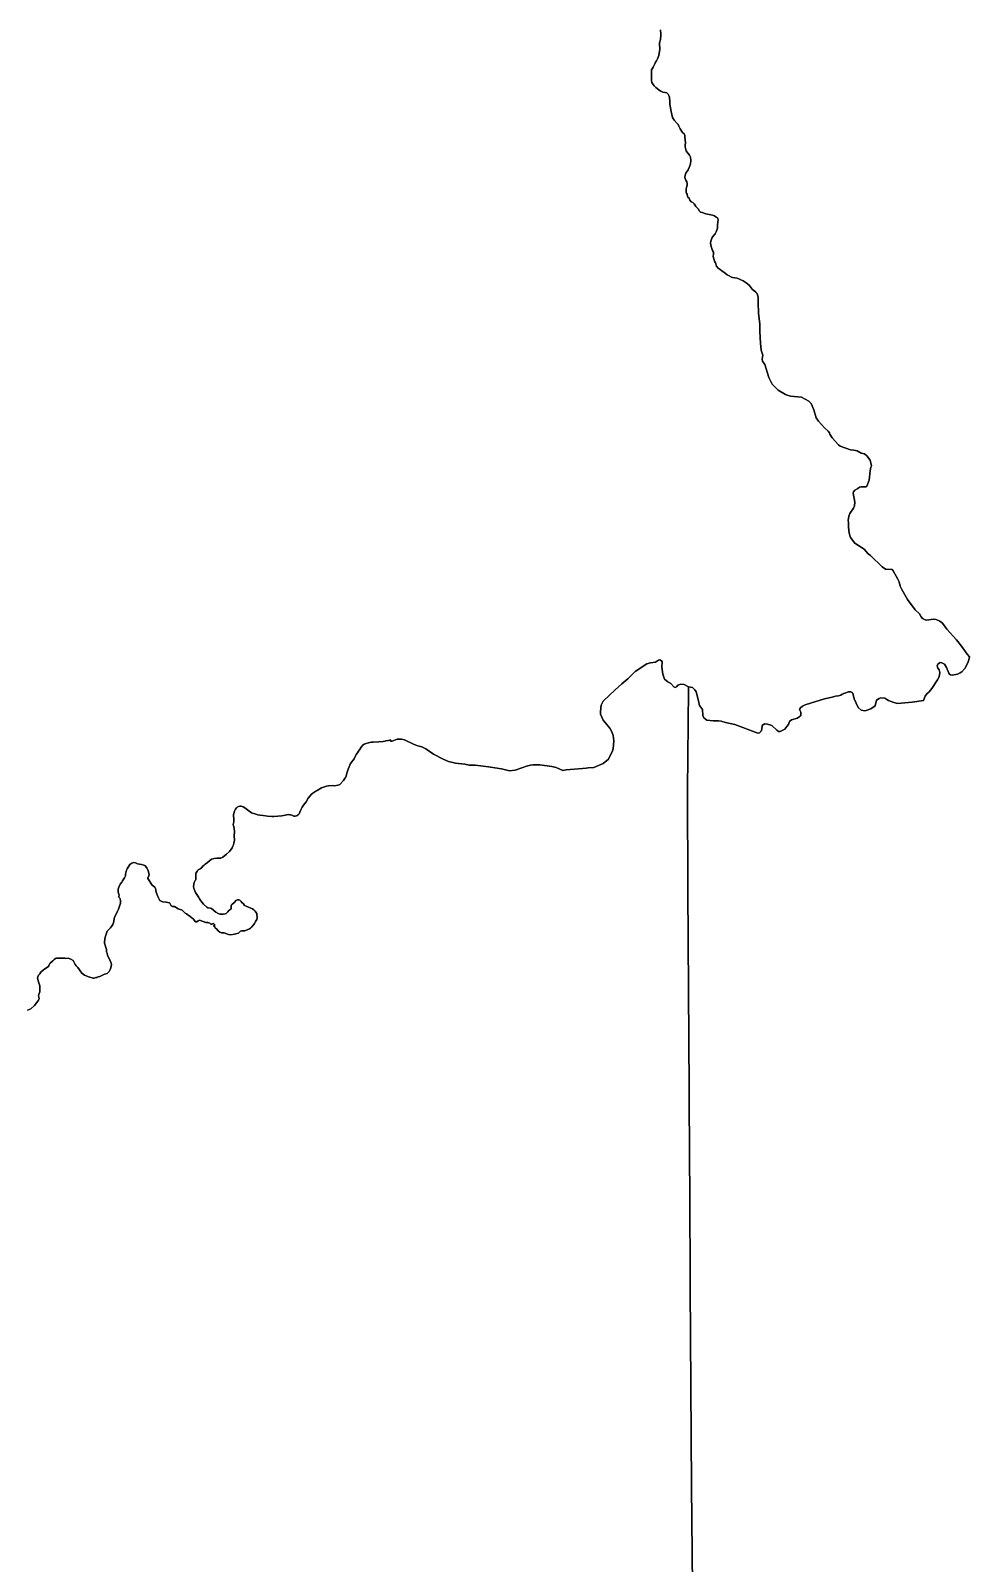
# Model space of a CAD drawing. Header units: inches. Extents: x 141448 to 685535, y 3466439 to 4099221.
# Drawn here: x 540744 to 555882, y 3658832 to 3683531 of the extents above; entities that cross this region are included whole.
import ezdxf

# ---------------------------------------------------------------- set-up
doc = ezdxf.new("R2010")
doc.units = ezdxf.units.IN
doc.header["$MEASUREMENT"] = 0
doc.layers.add('az_county', color=7, linetype='Continuous')

msp = doc.modelspace()

# ---------------------------------------------------------------- linework, layer by layer
at = {"layer": 'az_county'}
for points in [[(550899.5625, 3683543.75), (550904.3125, 3683474.5), (550907.4375, 3683459.25), (550901.8125, 3683389.5), (550887.0625, 3683335.25), (550883.9375, 3683307), (550890.8125, 3683246.75), (550891.0625, 3683226.25), (550878.75, 3683170), (550874.8125, 3683132.75), (550853.9375, 3683079.25), (550837.0625, 3683045.75), (550822.75, 3683024.75), (550807.9375, 3682997.25), (550783.9375, 3682945), (550764.3125, 3682918), (550758.3125, 3682900.75), (550757.5625, 3682730.25), (550762.75, 3682697), (550780.75, 3682661.25), (550799.8125, 3682641.25), (550827.0625, 3682615), (550849.75, 3682600.75), (550881.9375, 3682574), (550905.8125, 3682557.75), (550940.5625, 3682541), (550978.75, 3682536), (551004.0625, 3682527.25), (551024.3125, 3682509.75), (551037.4375, 3682485.25), (551044.5625, 3682461.75), (551051.0625, 3682381.5), (551049.4375, 3682346.75), (551070.8125, 3682228.75), (551096.9375, 3682129.75), (551123.25, 3682088), (551171.25, 3682033.25), (551183.4375, 3682016.75), (551195.5625, 3681990.5), (551219.9375, 3681947.5), (551256.4375, 3681891.75), (551281.25, 3681868.25), (551295.25, 3681842.25), (551294.9375, 3681818.25), (551303.0625, 3681725.25), (551297.3125, 3681688.25), (551299.75, 3681661), (551309.5625, 3681618.75), (551315.8125, 3681596.5), (551325.75, 3681580.25), (551367.5625, 3681526.75), (551375.4375, 3681513), (551382.3125, 3681494.25), (551387.75, 3681441.5), (551384.5625, 3681385.25), (551375.4375, 3681354.25), (551365.75, 3681325.75), (551346.5625, 3681287), (551311.3125, 3681233.75), (551300.25, 3681200.25), (551295.9375, 3681170.25), (551299.5625, 3681143.5), (551311.8125, 3681120.75), (551326.75, 3681093.25), (551331.9375, 3681069.75), (551332.9375, 3681044.75), (551322.0625, 3680999.25), (551312.4375, 3680988.5), (551312.5625, 3680969.75), (551312.5625, 3680953), (551312.75, 3680925.75), (551320.8125, 3680912.5), (551331.3125, 3680897), (551337.75, 3680860.25), (551343.75, 3680847.5), (551362.0625, 3680832.5), (551371.9375, 3680801.75), (551398.0625, 3680773.5), (551420.5625, 3680759.75), (551442.0625, 3680741.25), (551454.3125, 3680726.5), (551470.25, 3680697.25), (551512.9375, 3680653.25), (551527.3125, 3680629.5), (551540.25, 3680613), (551547.75, 3680608.5), (551575.5625, 3680600.5), (551630.75, 3680579), (551739.4375, 3680559.25), (551771.25, 3680545.25), (551798.25, 3680527.75), (551817.75, 3680512.5), (551826.75, 3680501.25), (551830.9375, 3680487.5), (551817.9375, 3680404), (551819.75, 3680349.75), (551810.8125, 3680314.5), (551801.5625, 3680287.75), (551780.3125, 3680257), (551747.25, 3680216), (551732.0625, 3680200.25), (551712.8125, 3680136.5), (551709.75, 3680108.25), (551718.0625, 3680053), (551742.0625, 3679990), (551756.0625, 3679962.5), (551756.3125, 3679927.75), (551750.9375, 3679895.25), (551753.9375, 3679868.5), (551767.4375, 3679839.25), (551771.4375, 3679814.25), (551785.9375, 3679789.75), (551806.4375, 3679737.75), (551833.4375, 3679705.25), (551862.5625, 3679680.25), (551888.9375, 3679660.5), (551942.9375, 3679625), (551978.8125, 3679596.75), (552009.5625, 3679577.75), (552046.9375, 3679558), (552063.5625, 3679553.25), (552136.5625, 3679544.75), (552236.75, 3679500.25), (552284.4375, 3679466.75), (552328.75, 3679429.75), (552377.3125, 3679367.75), (552438.8125, 3679319.75), (552455.4375, 3679299.75), (552466.3125, 3679273.75), (552475.8125, 3679238.25), (552478.4375, 3679152.25), (552484.0625, 3678978.75), (552503.9375, 3678802.75), (552503.0625, 3678680.75), (552515.25, 3678493.75), (552525.3125, 3678384.25), (552549.4375, 3678302), (552538.75, 3678235.25), (552545.3125, 3678203.75), (552585.25, 3678149.75), (552646.75, 3677942.5), (552702.8125, 3677833.5), (552773.75, 3677762.25), (552800.25, 3677735.5), (552917.25, 3677670), (552925.9375, 3677665), (552997.5, 3677643.25), (553173.875, 3677625.25), (553294.875, 3677562.5), (553331.625, 3677524.75), (553371.8125, 3677422), (553412.125, 3677293.75), (553450.625, 3677236.75), (553543.3125, 3677129.5), (553607, 3677076), (553626.3125, 3677049.25), (553629.5, 3677027), (553667.875, 3676971.75), (553771.625, 3676856.5), (553800.375, 3676834.5), (553964.3125, 3676775.25), (554016.625, 3676772.5), (554075.375, 3676758.5), (554137.5, 3676724), (554190, 3676711.5), (554229.875, 3676680.25), (554282.625, 3676609), (554305.3125, 3676520.5), (554294.3125, 3676496.5), (554280.375, 3676438), (554265.3125, 3676290.25), (554226, 3676193.25), (554211.875, 3676177.5), (554135.625, 3676180), (554111.875, 3676173.5), (554081.5, 3676155), (554035.875, 3676127.25), (554012.3125, 3676100), (554007.5, 3676078), (554033.8125, 3675933.75), (554032.375, 3675875), (554015.3125, 3675833.75), (553955.3125, 3675752.5), (553936.5, 3675708), (553927.3125, 3675639.75), (553933.875, 3675608), (553930.8125, 3675590.5), (553934.3125, 3675530.5), (553944.3125, 3675435.25), (553963.625, 3675365.5), (554034, 3675274), (554187, 3675173.5), (554250.875, 3675101), (554289.125, 3675071), (554475.8125, 3674889.75), (554530, 3674855.25), (554541.8125, 3674854.25), (554634.8125, 3674846.5), (554654, 3674826), (554730.875, 3674690), (554748.5, 3674647.25), (554766.375, 3674580.75), (554780.375, 3674549.5), (554792, 3674523.75), (554886.625, 3674364.25), (555008.125, 3674198.5), (555079.875, 3674134), (555104, 3674083.25), (555124.8125, 3674058), (555169.3125, 3674034.5), (555196.3125, 3674033), (555296.3125, 3674046.5), (555347.125, 3674042), (555406, 3674015.25), (555449, 3673982.25), (555517.8125, 3673889), (555674.3125, 3673717.25), (555755.8125, 3673614.5), (555845.375, 3673483.5), (555882.125, 3673439.5), (555876, 3673393.5), (555858.8125, 3673345.75), (555810, 3673251.75), (555761.125, 3673200.75), (555735.8125, 3673181.5), (555688.3125, 3673159), (555602.625, 3673144.25), (555580.375, 3673149), (555562.875, 3673161.5), (555551.625, 3673179), (555513.125, 3673270.75), (555482.625, 3673321.25), (555438, 3673346.25), (555412.625, 3673349.5), (555393.625, 3673339.75), (555373.125, 3673322), (555365.3125, 3673295), (555375, 3673258.75), (555394.3125, 3673232), (555405.5, 3673190.75), (555393.3125, 3673121), (555366.5, 3673070), (555275.8125, 3672928.5), (555235.8125, 3672875.75), (555196.3125, 3672845.5), (555171, 3672808.75), (555144.375, 3672738.75), (554958.8125, 3672710.75), (554722.375, 3672688.75), (554663.5, 3672702.75), (554576, 3672738.5), (554548.875, 3672754.5), (554517.125, 3672773), (554456.8125, 3672777.5), (554428.3125, 3672768), (554387.125, 3672740.5), (554365.375, 3672648.5), (554291, 3672603.75), (554219.625, 3672574.75), (554195.875, 3672571.5), (554137.125, 3672580.5), (554090.875, 3672621.5), (554025, 3672764), (554000.8125, 3672852.5), (553991.125, 3672866.75), (553970.375, 3672879.25), (553932.3125, 3672876), (553832.5, 3672837.25), (553811.875, 3672822.75), (553769.125, 3672810), (553723.125, 3672805), (553670.8125, 3672788.75), (553547.125, 3672765.75), (553318.875, 3672694.5), (553234.875, 3672665.5), (553190.5, 3672644.75), (553158.875, 3672620.75), (553144.8125, 3672590.5), (553164, 3672551), (553164.375, 3672497), (553110.625, 3672450.75), (553012.3125, 3672423.25), (552982.3125, 3672400.75), (552963.5, 3672348.5), (552940, 3672318.75), (552906.8125, 3672276.75), (552830.8125, 3672235), (552803.8125, 3672239.5), (552779.8125, 3672257), (552698.375, 3672332.5), (552628.375, 3672357.5), (552580.8125, 3672362), (552541.3125, 3672336.5), (552535.3125, 3672276), (552525.875, 3672241), (552497.375, 3672217.25), (552472, 3672212.25), (552098.3125, 3672351), (551947.3125, 3672382), (551878.875, 3672403.75), (551837.5, 3672408.25), (551751.8125, 3672407.75), (551648.625, 3672418.25), (551600.75, 3672457.5), (551583.0625, 3672495.5), (551579.3125, 3672590.75), (551528.25, 3672657), (551515.0625, 3672729.75), (551477.8125, 3672877), (551455.9375, 3672911.5), (551415.5625, 3672948), (551350.9375, 3672958.5), (551283.4375, 3672994.75), (551227.9375, 3672999.25), (551180.4375, 3672981.5), (551158.3125, 3672957.5), (551139.3125, 3672946.5), (551115.4375, 3672955.75), (551065.9375, 3673011), (551018.25, 3673039.25), (550963.9375, 3673080), (550938.0625, 3673159.25), (550920.0625, 3673273.25), (550927.5625, 3673362.25), (550917.9375, 3673376.5), (550892.4375, 3673392), (550870.25, 3673387.25), (550821.25, 3673355.25), (550738.75, 3673343.5), (550680.0625, 3673327.5), (550491.8125, 3673204.25), (550371.75, 3673087.75), (550275.3125, 3673008), (550170.4375, 3672909.5), (549978.3125, 3672728.75), (549945.3125, 3672663.5), (549934.75, 3672562), (549934.9375, 3672514.5), (549975.25, 3672418), (550083.8125, 3672290), (550117.4375, 3672234.5), (550135.25, 3672173), (550146.8125, 3672085.75), (550136.3125, 3671960.5), (550125.4375, 3671925.5), (550061.0625, 3671793.5), (549974.0625, 3671721.5), (549823.5625, 3671659), (549737.25, 3671651.75), (549701.4375, 3671648.75), (549642.75, 3671639), (549380.8125, 3671620), (549323.75, 3671608.5), (549218.75, 3671655.5), (549150.3125, 3671671), (548956.5625, 3671700), (548842.25, 3671699.25), (548802.5625, 3671695.75), (548742.3125, 3671681.25), (548682.0625, 3671655.5), (548560.0625, 3671616.75), (548468.0625, 3671605), (548337.75, 3671636), (548228.0625, 3671652.75), (548128.9375, 3671666.75), (547913.4375, 3671696.75), (547865.9375, 3671693.25), (547815.0625, 3671696.25), (547746.75, 3671710.25), (547595.8125, 3671726.75), (547481.3125, 3671754.5), (547398.5625, 3671789), (547237.8125, 3671870.25), (547118.3125, 3671960), (547053.0625, 3671989.75), (546987.9375, 3672003.75), (546927.4375, 3672028.75), (546774.75, 3672102.25), (546722.25, 3672113.25), (546657.0625, 3672111.25), (546571.5625, 3672082), (546548.0625, 3672084), (546548.0625, 3672101.25), (546529.8125, 3672097.25), (546517.3125, 3672095), (546468.25, 3672086.25), (546460.4375, 3672082.75), (546428.9375, 3672077.75), (546359.0625, 3672071.25), (546268.4375, 3672068), (546233.8125, 3672065), (546191.4375, 3672056.25), (546154.8125, 3672044.75), (546123.8125, 3672032.25), (546098.9375, 3672016.25), (546072.3125, 3671986.75), (546045.9375, 3671941), (546029.9375, 3671918.75), (546015.4375, 3671891.25), (545994.75, 3671865.25), (545982.9375, 3671843.25), (545962.75, 3671796.25), (545902.4375, 3671719.5), (545880.75, 3671666.25), (545864.75, 3671632.75), (545846.3125, 3671582.75), (545824.0625, 3671502.75), (545816.8125, 3671489.75), (545807.25, 3671473.25), (545787.25, 3671446.75), (545731.5625, 3671385.75), (545719.25, 3671377.25), (545699.9375, 3671371.5), (545650.9375, 3671363.75), (545616.75, 3671365), (545546.75, 3671362.75), (545513.4375, 3671356.25), (545484.0625, 3671347.5), (545435.5625, 3671327.5), (545363.0625, 3671288.5), (545344.75, 3671276.5), (545292.8125, 3671242.75), (545269.9375, 3671222.75), (545251.4375, 3671201.75), (545221.8125, 3671161.25), (545186.75, 3671105.75), (545144.3125, 3671048.5), (545123.3125, 3671016.25), (545096.0625, 3670962.5), (545087.4375, 3670939.25), (545071.8125, 3670911.75), (545059.25, 3670895.75), (545043.3125, 3670882.75), (545029.5625, 3670876), (545010.9375, 3670870.75), (544990.75, 3670874.25), (544957.5625, 3670889), (544932.9375, 3670894.5), (544924.25, 3670895.75), (544899.8125, 3670899), (544795.8125, 3670880.5), (544663.4375, 3670867.25), (544631.8125, 3670866.5), (544563.9375, 3670871), (544494.9375, 3670884.75), (544437.8125, 3670891.25), (544407.0625, 3670897), (544374.3125, 3670905.25), (544306.0625, 3670929.25), (544196.75, 3671007.25), (544170.1875, 3671024.75), (544153.375, 3671031.25), (544137.375, 3671034.75), (544115.375, 3671034.25), (544093.75, 3671029), (544075.875, 3671019), (544062, 3671005.5), (544048.25, 3670986.5), (544031.5, 3670955.25), (544018.75, 3670916.5), (544014.75, 3670897.5), (544013.6875, 3670883.25), (544021.5, 3670822.5), (544022.875, 3670783.5), (544011, 3670739), (544012.75, 3670716.25), (544024.1875, 3670682.25), (544030.75, 3670621.25), (544027.6875, 3670561.25), (544028.75, 3670479.25), (544022.4375, 3670445.5), (544013.25, 3670410.25), (544006.4375, 3670387.25), (543995.8125, 3670365.25), (543948.875, 3670303.25), (543904.5, 3670262.5), (543840.5, 3670211), (543822.75, 3670199.75), (543808.375, 3670196), (543780.875, 3670197.25), (543746.875, 3670193.75), (543704.25, 3670192.75), (543687.6875, 3670188), (543659.6875, 3670180.25), (543598.375, 3670124), (543556.375, 3670098.25), (543541.1875, 3670085.25), (543519.5, 3670065.75), (543498.25, 3670040.75), (543477.75, 3670022.75), (543447.875, 3670009), (543436.1875, 3669999.25), (543426.6875, 3669982.25), (543405.5, 3669954.5), (543405.75, 3669897.75), (543409, 3669845.75), (543397.375, 3669834.25), (543381.25, 3669802.25), (543375.1875, 3669777), (543370.6875, 3669732), (543373.5, 3669712), (543397.1875, 3669655.75), (543401.75, 3669645), (543455.25, 3669562.5), (543467.875, 3669539.25), (543489.6875, 3669508), (543533.1875, 3669452.75), (543585, 3669404.5), (543599.375, 3669396.75), (543645.5, 3669389.75), (543659.25, 3669382.5), (543732.3125, 3669324.75), (543766.3125, 3669302.75), (543798.3125, 3669295.75), (543845.9375, 3669294.25), (543878.25, 3669297.25), (543894.25, 3669305.75), (543924.0625, 3669331.75), (543941.9375, 3669351.75), (543972.0625, 3669373.25), (543975.9375, 3669380.25), (543976.0625, 3669413.75), (543977.9375, 3669427.25), (543985.5625, 3669444.25), (543994.8125, 3669455), (544035.3125, 3669487), (544041.4375, 3669500.25), (544052.3125, 3669514.75), (544078.5625, 3669526.25), (544102.4375, 3669524.5), (544117.9375, 3669519.75), (544140.4375, 3669496.25), (544149.5625, 3669482.75), (544173.8125, 3669461.25), (544193.0625, 3669431), (544208.3125, 3669429.25), (544222.0625, 3669424.5), (544257.75, 3669406.25), (544322.9375, 3669382.25), (544345.0625, 3669364.5), (544367.0625, 3669340), (544377.5625, 3669325.75), (544389.75, 3669302.5), (544395.3125, 3669235.5), (544390.0625, 3669206), (544371.4375, 3669176.25), (544355.3125, 3669145), (544344.4375, 3669129.75), (544304.0625, 3669082), (544288.8125, 3669070.25), (544274.0625, 3669059.75), (544200.25, 3669025), (544146.5625, 3669024.25), (544130.25, 3669020.75), (544122.5625, 3669015), (544102.3125, 3668992), (544093.5625, 3668985.5), (544033.3125, 3668971), (543971.5625, 3668960), (543934.5625, 3668968), (543863.3125, 3668990.75), (543823.4375, 3668995), (543792.5625, 3669002.75), (543766.5625, 3669023.25), (543747.5625, 3669051.25), (543720.8125, 3669074.25), (543711.5625, 3669089.25), (543700.5625, 3669101.5), (543700.25, 3669109.25), (543711.9375, 3669117.25), (543714.8125, 3669121.75), (543710.8125, 3669128.25), (543694.9375, 3669142.25), (543686.4375, 3669141), (543667.25, 3669133.5), (543650.0625, 3669135), (543631.25, 3669146.25), (543603.75, 3669157.25), (543570.6875, 3669161.75), (543468.25, 3669197), (543454.375, 3669193.25), (543443.1875, 3669187.75), (543425, 3669171.25), (543417.875, 3669167.75), (543400, 3669172.25), (543379.875, 3669195.25), (543369.75, 3669214.75), (543315.375, 3669255.5), (543259.6875, 3669297.5), (543234.5, 3669311.5), (543186, 3669355.75), (543125, 3669381.5), (543061.75, 3669415.75), (543028, 3669417.75), (543019.25, 3669422.25), (543009.75, 3669430.25), (542990.75, 3669469.75), (542982.5, 3669475.25), (542927.1875, 3669486.75), (542873.75, 3669492.75), (542857, 3669498), (542828.75, 3669514.25), (542814.25, 3669535.75), (542805.875, 3669557.25), (542794.5, 3669578.75), (542769.6875, 3669649.5), (542755.1875, 3669708.25), (542745.75, 3669726.75), (542702.5, 3669763), (542632.6875, 3669869), (542636.1875, 3669885.25), (542645.875, 3669897.25), (542653.375, 3669931.25), (542639.5, 3669990.5), (542616.25, 3670041.75), (542583.375, 3670075.75), (542566.5, 3670085.75), (542531.75, 3670095.75), (542469, 3670107.5), (542437.375, 3670119.25), (542400.5, 3670124.25), (542378.25, 3670117.75), (542341.6875, 3670094.5), (542299.75, 3670026.5), (542290.1875, 3670000.25), (542275.5, 3669937.25), (542275, 3669922.5), (542272.5, 3669912), (542255.6875, 3669881.75), (542224.5, 3669833.25), (542215.25, 3669810.75), (542189.5, 3669777.25), (542168, 3669730.25), (542156.875, 3669696), (542156.1875, 3669647.25), (542169.6875, 3669597.75), (542166.875, 3669578.75), (542168.6875, 3669566.5), (542184.6875, 3669551.25), (542188.375, 3669538.75), (542191.6875, 3669508.25), (542192.75, 3669472.75), (542160.5, 3669374.25), (542141.875, 3669343.25), (542134.6875, 3669316), (542104.1875, 3669255.25), (542092.875, 3669222.25), (542084.1875, 3669176.75), (542068.75, 3669129.25), (542061, 3669112.5), (542031.25, 3669073.75), (542011.5, 3669053.75), (541986.375, 3669032.5), (541979.5, 3669021.75), (541945.25, 3668923.5), (541934.5, 3668846), (541937.25, 3668827.75), (541967.875, 3668726), (541968.5, 3668686.75), (541975.6875, 3668667), (541982.1875, 3668633), (542034.1875, 3668529.75), (542042.6875, 3668506.5), (542046.25, 3668482.25), (542036.1875, 3668428.5), (542028.25, 3668401.75), (542009.25, 3668367.25), (541987.6875, 3668347.25), (541976.5, 3668339.25), (541936.25, 3668325.75), (541859.375, 3668288.5), (541834, 3668283.5), (541812.5, 3668275.75), (541797.25, 3668274.5), (541767.25, 3668265), (541749.6875, 3668262.25), (541734, 3668266.75), (541678.5, 3668283.25), (541638.1875, 3668298.5), (541610.6875, 3668310.5), (541589.875, 3668324.25), (541571.375, 3668340.5), (541505.1875, 3668434.25), (541480.1875, 3668460.75), (541462.5, 3668484.75), (541427, 3668548), (541393.1875, 3668568.25), (541350.875, 3668584), (541310.75, 3668579.5), (541293, 3668582.25), (541230.6875, 3668585.5), (541160, 3668583.75), (541143.1875, 3668577.5), (541121.875, 3668563), (541100.5, 3668540.5), (541058.25, 3668505.5), (541050.75, 3668496.5), (541041.375, 3668476.25), (541039.25, 3668471.5), (541036.875, 3668456.25), (540968.375, 3668410), (540949.6875, 3668394.5), (540910.6875, 3668357.75), (540890.375, 3668334.75), (540871.5, 3668308.75), (540860, 3668281.75), (540856.875, 3668261), (540871.25, 3668203.5), (540892.1875, 3668138), (540893.75, 3668105), (540893.6875, 3668070.75), (540890.25, 3668038.75), (540887.75, 3668032.25), (540875.1875, 3667999), (540870.6875, 3667978.5), (540876.75, 3667953.75), (540879, 3667933.25), (540868.6875, 3667907.5), (540830.1875, 3667847), (540804, 3667820.75), (540744.875, 3667770.75), (540691.25, 3667746)], [(551415.625, 3658462.5), (551403, 3660071.75), (551390.3125, 3661685), (551380.375, 3663281.5), (551373.375, 3664863.25), (551369.3125, 3665287.75), (551361.375, 3666473), (551350.875, 3668075), (551340.375, 3669680.5), (551340.3125, 3669688.25), (551337.9375, 3671295.5), (551350.9375, 3672911.5), (551350.9375, 3672958.5), (551415.5625, 3672948), (551455.9375, 3672911.5), (551477.8125, 3672877), (551515.0625, 3672729.75), (551528.25, 3672657), (551579.3125, 3672590.75), (551583.0625, 3672495.5), (551600.75, 3672457.5), (551648.625, 3672418.25), (551751.8125, 3672407.75), (551837.5, 3672408.25), (551878.875, 3672403.75), (551947.3125, 3672382), (552098.3125, 3672351), (552472, 3672212.25), (552497.375, 3672217.25), (552525.875, 3672241), (552535.3125, 3672276), (552541.3125, 3672336.5), (552580.8125, 3672362), (552628.375, 3672357.5), (552698.375, 3672332.5), (552779.8125, 3672257), (552803.8125, 3672239.5), (552830.8125, 3672235), (552906.8125, 3672276.75), (552940, 3672318.75), (552963.5, 3672348.5), (552982.3125, 3672400.75), (553012.3125, 3672423.25), (553110.625, 3672450.75), (553164.375, 3672497), (553164, 3672551), (553144.8125, 3672590.5), (553158.875, 3672620.75), (553190.5, 3672644.75), (553234.875, 3672665.5), (553318.875, 3672694.5), (553547.125, 3672765.75), (553670.8125, 3672788.75), (553723.125, 3672805), (553769.125, 3672810), (553811.875, 3672822.75), (553832.5, 3672837.25), (553932.3125, 3672876), (553970.375, 3672879.25), (553991.125, 3672866.75), (554000.8125, 3672852.5), (554025, 3672764), (554090.875, 3672621.5), (554137.125, 3672580.5), (554195.875, 3672571.5), (554219.625, 3672574.75), (554291, 3672603.75), (554365.375, 3672648.5), (554387.125, 3672740.5), (554428.3125, 3672768), (554456.8125, 3672777.5), (554517.125, 3672773), (554548.875, 3672754.5), (554576, 3672738.5), (554663.5, 3672702.75), (554722.375, 3672688.75), (554958.8125, 3672710.75), (555144.375, 3672738.75), (555171, 3672808.75), (555196.3125, 3672845.5), (555235.8125, 3672875.75), (555275.8125, 3672928.5), (555366.5, 3673070), (555393.3125, 3673121), (555405.5, 3673190.75), (555394.3125, 3673232), (555375, 3673258.75), (555365.3125, 3673295), (555373.125, 3673322), (555393.625, 3673339.75), (555412.625, 3673349.5), (555438, 3673346.25), (555482.625, 3673321.25), (555513.125, 3673270.75), (555551.625, 3673179), (555562.875, 3673161.5), (555580.375, 3673149), (555602.625, 3673144.25), (555688.3125, 3673159), (555735.8125, 3673181.5), (555761.125, 3673200.75), (555810, 3673251.75), (555858.8125, 3673345.75), (555876, 3673393.5), (555882.125, 3673439.5), (555845.375, 3673483.5), (555755.8125, 3673614.5), (555674.3125, 3673717.25), (555517.8125, 3673889), (555449, 3673982.25), (555406, 3674015.25), (555347.125, 3674042), (555296.3125, 3674046.5), (555196.3125, 3674033), (555169.3125, 3674034.5), (555124.8125, 3674058), (555104, 3674083.25), (555079.875, 3674134), (555008.125, 3674198.5), (554886.625, 3674364.25), (554792, 3674523.75), (554780.375, 3674549.5), (554766.375, 3674580.75), (554748.5, 3674647.25), (554730.875, 3674690), (554654, 3674826), (554634.8125, 3674846.5), (554541.8125, 3674854.25), (554530, 3674855.25), (554475.8125, 3674889.75), (554289.125, 3675071), (554250.875, 3675101), (554187, 3675173.5), (554034, 3675274), (553963.625, 3675365.5), (553944.3125, 3675435.25), (553934.3125, 3675530.5), (553930.8125, 3675590.5), (553933.875, 3675608), (553927.3125, 3675639.75), (553936.5, 3675708), (553955.3125, 3675752.5), (554015.3125, 3675833.75), (554032.375, 3675875), (554033.8125, 3675933.75), (554007.5, 3676078), (554012.3125, 3676100), (554035.875, 3676127.25), (554081.5, 3676155), (554111.875, 3676173.5), (554135.625, 3676180), (554211.875, 3676177.5), (554226, 3676193.25), (554265.3125, 3676290.25), (554280.375, 3676438), (554294.3125, 3676496.5), (554305.3125, 3676520.5), (554282.625, 3676609), (554229.875, 3676680.25), (554190, 3676711.5), (554137.5, 3676724), (554075.375, 3676758.5), (554016.625, 3676772.5), (553964.3125, 3676775.25), (553800.375, 3676834.5), (553771.625, 3676856.5), (553667.875, 3676971.75), (553629.5, 3677027), (553626.3125, 3677049.25), (553607, 3677076), (553543.3125, 3677129.5), (553450.625, 3677236.75), (553412.125, 3677293.75), (553371.8125, 3677422), (553331.625, 3677524.75), (553294.875, 3677562.5), (553173.875, 3677625.25), (552997.5, 3677643.25), (552925.9375, 3677665), (552917.25, 3677670), (552800.25, 3677735.5), (552773.75, 3677762.25), (552702.8125, 3677833.5), (552646.75, 3677942.5), (552585.25, 3678149.75), (552545.3125, 3678203.75), (552538.75, 3678235.25), (552549.4375, 3678302), (552525.3125, 3678384.25), (552515.25, 3678493.75), (552503.0625, 3678680.75), (552503.9375, 3678802.75), (552484.0625, 3678978.75), (552478.4375, 3679152.25), (552475.8125, 3679238.25), (552466.3125, 3679273.75), (552455.4375, 3679299.75), (552438.8125, 3679319.75), (552377.3125, 3679367.75), (552328.75, 3679429.75), (552284.4375, 3679466.75), (552236.75, 3679500.25), (552136.5625, 3679544.75), (552063.5625, 3679553.25), (552046.9375, 3679558), (552009.5625, 3679577.75), (551978.8125, 3679596.75), (551942.9375, 3679625), (551888.9375, 3679660.5), (551862.5625, 3679680.25), (551833.4375, 3679705.25), (551806.4375, 3679737.75), (551785.9375, 3679789.75), (551771.4375, 3679814.25), (551767.4375, 3679839.25), (551753.9375, 3679868.5), (551750.9375, 3679895.25), (551756.3125, 3679927.75), (551756.0625, 3679962.5), (551742.0625, 3679990), (551718.0625, 3680053), (551709.75, 3680108.25), (551712.8125, 3680136.5), (551732.0625, 3680200.25), (551747.25, 3680216), (551780.3125, 3680257), (551801.5625, 3680287.75), (551810.8125, 3680314.5), (551819.75, 3680349.75), (551817.9375, 3680404), (551830.9375, 3680487.5), (551826.75, 3680501.25), (551817.75, 3680512.5), (551798.25, 3680527.75), (551771.25, 3680545.25), (551739.4375, 3680559.25), (551630.75, 3680579), (551575.5625, 3680600.5), (551547.75, 3680608.5), (551540.25, 3680613), (551527.3125, 3680629.5), (551512.9375, 3680653.25), (551470.25, 3680697.25), (551454.3125, 3680726.5), (551442.0625, 3680741.25), (551420.5625, 3680759.75), (551398.0625, 3680773.5), (551371.9375, 3680801.75), (551362.0625, 3680832.5), (551343.75, 3680847.5), (551337.75, 3680860.25), (551331.3125, 3680897), (551320.8125, 3680912.5), (551312.75, 3680925.75), (551312.5625, 3680953), (551312.5625, 3680969.75), (551312.4375, 3680988.5), (551322.0625, 3680999.25), (551332.9375, 3681044.75), (551331.9375, 3681069.75), (551326.75, 3681093.25), (551311.8125, 3681120.75), (551299.5625, 3681143.5), (551295.9375, 3681170.25), (551300.25, 3681200.25), (551311.3125, 3681233.75), (551346.5625, 3681287), (551365.75, 3681325.75), (551375.4375, 3681354.25), (551384.5625, 3681385.25), (551387.75, 3681441.5), (551382.3125, 3681494.25), (551375.4375, 3681513), (551367.5625, 3681526.75), (551325.75, 3681580.25), (551315.8125, 3681596.5), (551309.5625, 3681618.75), (551299.75, 3681661), (551297.3125, 3681688.25), (551303.0625, 3681725.25), (551294.9375, 3681818.25), (551295.25, 3681842.25), (551281.25, 3681868.25), (551256.4375, 3681891.75), (551219.9375, 3681947.5), (551195.5625, 3681990.5), (551183.4375, 3682016.75), (551171.25, 3682033.25), (551123.25, 3682088), (551096.9375, 3682129.75), (551070.8125, 3682228.75), (551049.4375, 3682346.75), (551051.0625, 3682381.5), (551044.5625, 3682461.75), (551037.4375, 3682485.25), (551024.3125, 3682509.75), (551004.0625, 3682527.25), (550978.75, 3682536), (550940.5625, 3682541), (550905.8125, 3682557.75), (550881.9375, 3682574), (550849.75, 3682600.75), (550827.0625, 3682615), (550799.8125, 3682641.25), (550780.75, 3682661.25), (550762.75, 3682697), (550757.5625, 3682730.25), (550758.3125, 3682900.75), (550764.3125, 3682918), (550783.9375, 3682945), (550807.9375, 3682997.25), (550822.75, 3683024.75), (550837.0625, 3683045.75), (550853.9375, 3683079.25), (550874.8125, 3683132.75), (550878.75, 3683170), (550891.0625, 3683226.25), (550890.8125, 3683246.75), (550883.9375, 3683307), (550887.0625, 3683335.25), (550901.8125, 3683389.5), (550907.4375, 3683459.25), (550904.3125, 3683474.5), (550899.5625, 3683543.75)], [(540691.25, 3667746), (540744.875, 3667770.75), (540804, 3667820.75), (540830.1875, 3667847), (540868.6875, 3667907.5), (540879, 3667933.25), (540876.75, 3667953.75), (540870.6875, 3667978.5), (540875.1875, 3667999), (540887.75, 3668032.25), (540890.25, 3668038.75), (540893.6875, 3668070.75), (540893.75, 3668105), (540892.1875, 3668138), (540871.25, 3668203.5), (540856.875, 3668261), (540860, 3668281.75), (540871.5, 3668308.75), (540890.375, 3668334.75), (540910.6875, 3668357.75), (540949.6875, 3668394.5), (540968.375, 3668410), (541036.875, 3668456.25), (541039.25, 3668471.5), (541041.375, 3668476.25), (541050.75, 3668496.5), (541058.25, 3668505.5), (541100.5, 3668540.5), (541121.875, 3668563), (541143.1875, 3668577.5), (541160, 3668583.75), (541230.6875, 3668585.5), (541293, 3668582.25), (541310.75, 3668579.5), (541350.875, 3668584), (541393.1875, 3668568.25), (541427, 3668548), (541462.5, 3668484.75), (541480.1875, 3668460.75), (541505.1875, 3668434.25), (541571.375, 3668340.5), (541589.875, 3668324.25), (541610.6875, 3668310.5), (541638.1875, 3668298.5), (541678.5, 3668283.25), (541734, 3668266.75), (541749.6875, 3668262.25), (541767.25, 3668265), (541797.25, 3668274.5), (541812.5, 3668275.75), (541834, 3668283.5), (541859.375, 3668288.5), (541936.25, 3668325.75), (541976.5, 3668339.25), (541987.6875, 3668347.25), (542009.25, 3668367.25), (542028.25, 3668401.75), (542036.1875, 3668428.5), (542046.25, 3668482.25), (542042.6875, 3668506.5), (542034.1875, 3668529.75), (541982.1875, 3668633), (541975.6875, 3668667), (541968.5, 3668686.75), (541967.875, 3668726), (541937.25, 3668827.75), (541934.5, 3668846), (541945.25, 3668923.5), (541979.5, 3669021.75), (541986.375, 3669032.5), (542011.5, 3669053.75), (542031.25, 3669073.75), (542061, 3669112.5), (542068.75, 3669129.25), (542084.1875, 3669176.75), (542092.875, 3669222.25), (542104.1875, 3669255.25), (542134.6875, 3669316), (542141.875, 3669343.25), (542160.5, 3669374.25), (542192.75, 3669472.75), (542191.6875, 3669508.25), (542188.375, 3669538.75), (542184.6875, 3669551.25), (542168.6875, 3669566.5), (542166.875, 3669578.75), (542169.6875, 3669597.75), (542156.1875, 3669647.25), (542156.875, 3669696), (542168, 3669730.25), (542189.5, 3669777.25), (542215.25, 3669810.75), (542224.5, 3669833.25), (542255.6875, 3669881.75), (542272.5, 3669912), (542275, 3669922.5), (542275.5, 3669937.25), (542290.1875, 3670000.25), (542299.75, 3670026.5), (542341.6875, 3670094.5), (542378.25, 3670117.75), (542400.5, 3670124.25), (542437.375, 3670119.25), (542469, 3670107.5), (542531.75, 3670095.75), (542566.5, 3670085.75), (542583.375, 3670075.75), (542616.25, 3670041.75), (542639.5, 3669990.5), (542653.375, 3669931.25), (542645.875, 3669897.25), (542636.1875, 3669885.25), (542632.6875, 3669869), (542702.5, 3669763), (542745.75, 3669726.75), (542755.1875, 3669708.25), (542769.6875, 3669649.5), (542794.5, 3669578.75), (542805.875, 3669557.25), (542814.25, 3669535.75), (542828.75, 3669514.25), (542857, 3669498), (542873.75, 3669492.75), (542927.1875, 3669486.75), (542982.5, 3669475.25), (542990.75, 3669469.75), (543009.75, 3669430.25), (543019.25, 3669422.25), (543028, 3669417.75), (543061.75, 3669415.75), (543125, 3669381.5), (543186, 3669355.75), (543234.5, 3669311.5), (543259.6875, 3669297.5), (543315.375, 3669255.5), (543369.75, 3669214.75), (543379.875, 3669195.25), (543400, 3669172.25), (543417.875, 3669167.75), (543425, 3669171.25), (543443.1875, 3669187.75), (543454.375, 3669193.25), (543468.25, 3669197), (543570.6875, 3669161.75), (543603.75, 3669157.25), (543631.25, 3669146.25), (543650.0625, 3669135), (543667.25, 3669133.5), (543686.4375, 3669141), (543694.9375, 3669142.25), (543710.8125, 3669128.25), (543714.8125, 3669121.75), (543711.9375, 3669117.25), (543700.25, 3669109.25), (543700.5625, 3669101.5), (543711.5625, 3669089.25), (543720.8125, 3669074.25), (543747.5625, 3669051.25), (543766.5625, 3669023.25), (543792.5625, 3669002.75), (543823.4375, 3668995), (543863.3125, 3668990.75), (543934.5625, 3668968), (543971.5625, 3668960), (544033.3125, 3668971), (544093.5625, 3668985.5), (544102.3125, 3668992), (544122.5625, 3669015), (544130.25, 3669020.75), (544146.5625, 3669024.25), (544200.25, 3669025), (544274.0625, 3669059.75), (544288.8125, 3669070.25), (544304.0625, 3669082), (544344.4375, 3669129.75), (544355.3125, 3669145), (544371.4375, 3669176.25), (544390.0625, 3669206), (544395.3125, 3669235.5), (544389.75, 3669302.5), (544377.5625, 3669325.75), (544367.0625, 3669340), (544345.0625, 3669364.5), (544322.9375, 3669382.25), (544257.75, 3669406.25), (544222.0625, 3669424.5), (544208.3125, 3669429.25), (544193.0625, 3669431), (544173.8125, 3669461.25), (544149.5625, 3669482.75), (544140.4375, 3669496.25), (544117.9375, 3669519.75), (544102.4375, 3669524.5), (544078.5625, 3669526.25), (544052.3125, 3669514.75), (544041.4375, 3669500.25), (544035.3125, 3669487), (543994.8125, 3669455), (543985.5625, 3669444.25), (543977.9375, 3669427.25), (543976.0625, 3669413.75), (543975.9375, 3669380.25), (543972.0625, 3669373.25), (543941.9375, 3669351.75), (543924.0625, 3669331.75), (543894.25, 3669305.75), (543878.25, 3669297.25), (543845.9375, 3669294.25), (543798.3125, 3669295.75), (543766.3125, 3669302.75), (543732.3125, 3669324.75), (543659.25, 3669382.5), (543645.5, 3669389.75), (543599.375, 3669396.75), (543585, 3669404.5), (543533.1875, 3669452.75), (543489.6875, 3669508), (543467.875, 3669539.25), (543455.25, 3669562.5), (543401.75, 3669645), (543397.1875, 3669655.75), (543373.5, 3669712), (543370.6875, 3669732), (543375.1875, 3669777), (543381.25, 3669802.25), (543397.375, 3669834.25), (543409, 3669845.75), (543405.75, 3669897.75), (543405.5, 3669954.5), (543426.6875, 3669982.25), (543436.1875, 3669999.25), (543447.875, 3670009), (543477.75, 3670022.75), (543498.25, 3670040.75), (543519.5, 3670065.75), (543541.1875, 3670085.25), (543556.375, 3670098.25), (543598.375, 3670124), (543659.6875, 3670180.25), (543687.6875, 3670188), (543704.25, 3670192.75), (543746.875, 3670193.75), (543780.875, 3670197.25), (543808.375, 3670196), (543822.75, 3670199.75), (543840.5, 3670211), (543904.5, 3670262.5), (543948.875, 3670303.25), (543995.8125, 3670365.25), (544006.4375, 3670387.25), (544013.25, 3670410.25), (544022.4375, 3670445.5), (544028.75, 3670479.25), (544027.6875, 3670561.25), (544030.75, 3670621.25), (544024.1875, 3670682.25), (544012.75, 3670716.25), (544011, 3670739), (544022.875, 3670783.5), (544021.5, 3670822.5), (544013.6875, 3670883.25), (544014.75, 3670897.5), (544018.75, 3670916.5), (544031.5, 3670955.25), (544048.25, 3670986.5), (544062, 3671005.5), (544075.875, 3671019), (544093.75, 3671029), (544115.375, 3671034.25), (544137.375, 3671034.75), (544153.375, 3671031.25), (544170.1875, 3671024.75), (544196.75, 3671007.25), (544306.0625, 3670929.25), (544374.3125, 3670905.25), (544407.0625, 3670897), (544437.8125, 3670891.25), (544494.9375, 3670884.75), (544563.9375, 3670871), (544631.8125, 3670866.5), (544663.4375, 3670867.25), (544795.8125, 3670880.5), (544899.8125, 3670899), (544924.25, 3670895.75), (544932.9375, 3670894.5), (544957.5625, 3670889), (544990.75, 3670874.25), (545010.9375, 3670870.75), (545029.5625, 3670876), (545043.3125, 3670882.75), (545059.25, 3670895.75), (545071.8125, 3670911.75), (545087.4375, 3670939.25), (545096.0625, 3670962.5), (545123.3125, 3671016.25), (545144.3125, 3671048.5), (545186.75, 3671105.75), (545221.8125, 3671161.25), (545251.4375, 3671201.75), (545269.9375, 3671222.75), (545292.8125, 3671242.75), (545344.75, 3671276.5), (545363.0625, 3671288.5), (545435.5625, 3671327.5), (545484.0625, 3671347.5), (545513.4375, 3671356.25), (545546.75, 3671362.75), (545616.75, 3671365), (545650.9375, 3671363.75), (545699.9375, 3671371.5), (545719.25, 3671377.25), (545731.5625, 3671385.75), (545787.25, 3671446.75), (545807.25, 3671473.25), (545816.8125, 3671489.75), (545824.0625, 3671502.75), (545846.3125, 3671582.75), (545864.75, 3671632.75), (545880.75, 3671666.25), (545902.4375, 3671719.5), (545962.75, 3671796.25), (545982.9375, 3671843.25), (545994.75, 3671865.25), (546015.4375, 3671891.25), (546029.9375, 3671918.75), (546045.9375, 3671941), (546072.3125, 3671986.75), (546098.9375, 3672016.25), (546123.8125, 3672032.25), (546154.8125, 3672044.75), (546191.4375, 3672056.25), (546233.8125, 3672065), (546268.4375, 3672068), (546359.0625, 3672071.25), (546428.9375, 3672077.75), (546460.4375, 3672082.75), (546468.25, 3672086.25), (546517.3125, 3672095), (546529.8125, 3672097.25), (546548.0625, 3672101.25), (546548.0625, 3672084), (546571.5625, 3672082), (546657.0625, 3672111.25), (546722.25, 3672113.25), (546774.75, 3672102.25), (546927.4375, 3672028.75), (546987.9375, 3672003.75), (547053.0625, 3671989.75), (547118.3125, 3671960), (547237.8125, 3671870.25), (547398.5625, 3671789), (547481.3125, 3671754.5), (547595.8125, 3671726.75), (547746.75, 3671710.25), (547815.0625, 3671696.25), (547865.9375, 3671693.25), (547913.4375, 3671696.75), (548128.9375, 3671666.75), (548228.0625, 3671652.75), (548337.75, 3671636), (548468.0625, 3671605), (548560.0625, 3671616.75), (548682.0625, 3671655.5), (548742.3125, 3671681.25), (548802.5625, 3671695.75), (548842.25, 3671699.25), (548956.5625, 3671700), (549150.3125, 3671671), (549218.75, 3671655.5), (549323.75, 3671608.5), (549380.8125, 3671620), (549642.75, 3671639), (549701.4375, 3671648.75), (549737.25, 3671651.75), (549823.5625, 3671659), (549974.0625, 3671721.5), (550061.0625, 3671793.5), (550125.4375, 3671925.5), (550136.3125, 3671960.5), (550146.8125, 3672085.75), (550135.25, 3672173), (550117.4375, 3672234.5), (550083.8125, 3672290), (549975.25, 3672418), (549934.9375, 3672514.5), (549934.75, 3672562), (549945.3125, 3672663.5), (549978.3125, 3672728.75), (550170.4375, 3672909.5), (550275.3125, 3673008), (550371.75, 3673087.75), (550491.8125, 3673204.25), (550680.0625, 3673327.5), (550738.75, 3673343.5), (550821.25, 3673355.25), (550870.25, 3673387.25), (550892.4375, 3673392), (550917.9375, 3673376.5), (550927.5625, 3673362.25), (550920.0625, 3673273.25), (550938.0625, 3673159.25), (550963.9375, 3673080), (551018.25, 3673039.25), (551065.9375, 3673011), (551115.4375, 3672955.75), (551139.3125, 3672946.5), (551158.3125, 3672957.5), (551180.4375, 3672981.5), (551227.9375, 3672999.25), (551283.4375, 3672994.75), (551350.9375, 3672958.5), (551350.9375, 3672911.5), (551337.9375, 3671295.5), (551340.3125, 3669688.25), (551340.375, 3669680.5), (551350.875, 3668075), (551361.375, 3666473), (551369.3125, 3665287.75), (551373.375, 3664863.25), (551380.375, 3663281.5), (551390.3125, 3661685), (551403, 3660071.75), (551415.625, 3658462.5)]]:
    msp.add_lwpolyline(points, dxfattribs=at)

doc.saveas('drawing.dxf')
